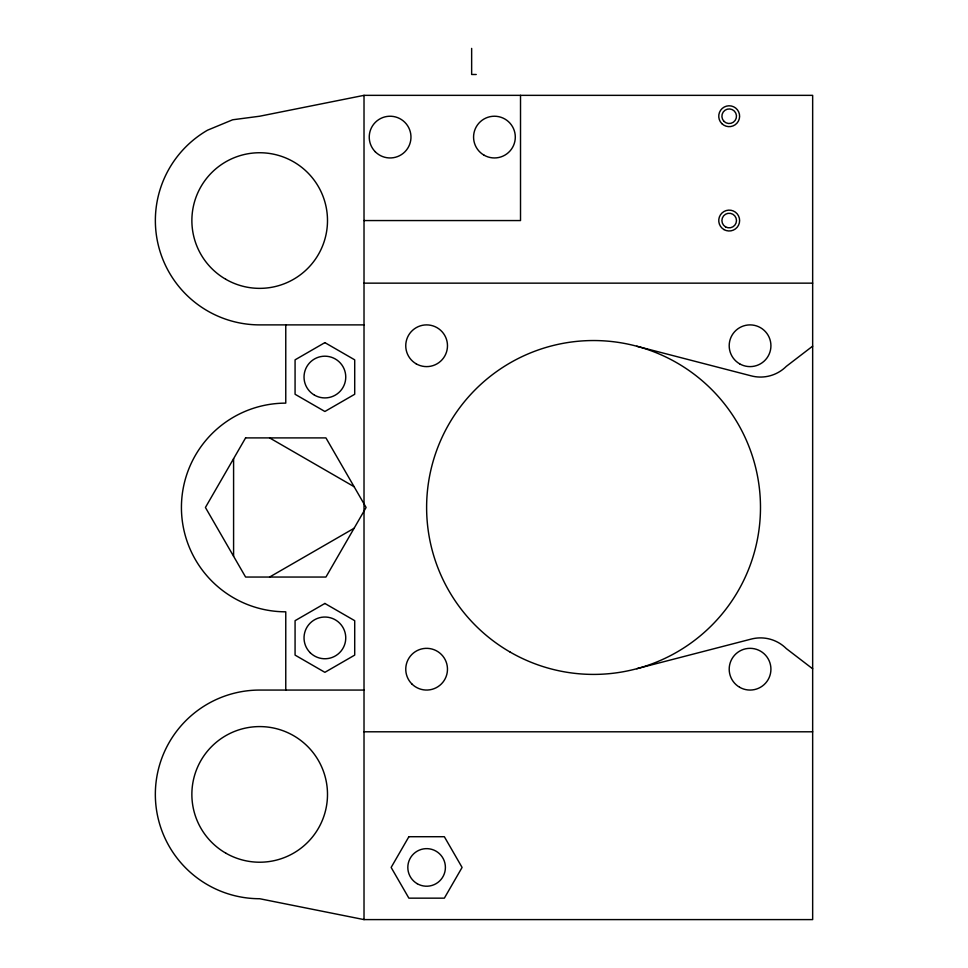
<?xml version="1.0" encoding="UTF-8"?>
<svg xmlns="http://www.w3.org/2000/svg" width="968" height="968" viewBox="0 0 968 968"><rect width="100%" height="100%" fill="white"/><g stroke="black" fill="none" stroke-linecap="round" stroke-linejoin="round"><path stroke-width="1.45" d="M812.66 346.145L786.306 366.364A36.518 36.518 0 0 1 751.035 375.814L636.762 346.229M269.588 577.049L354.106 528.262M636.762 668.719L751.035 639.134A36.518 36.518 0 0 1 786.306 648.596L812.66 668.803M364.016 690.063L259.678 690.063A104.338 104.338 0 0 0 155.34 794.401A104.338 104.338 0 0 0 259.678 898.727L364.016 919.6L812.66 919.6L812.66 95.348L364.016 95.348L259.678 116.22L232.671 119.778L207.515 130.196A104.338 104.338 0 0 0 259.678 324.885L364.016 324.885M476.232 74.488L471.646 74.488L471.646 48.4M364.016 220.559L520.518 220.559L520.518 95.348M364.016 283.152L812.66 283.152M364.016 731.796L812.66 731.796M269.588 437.899L354.106 486.698M364.016 95.348L364.016 919.6M285.766 324.885L285.766 403.136A104.338 104.338 0 0 0 181.427 507.474A104.338 104.338 0 0 0 285.766 611.812L285.766 690.063M233.591 458.687L233.591 556.273M245.594 437.899L205.422 507.474L245.594 577.049L325.938 577.049L366.098 507.474L325.938 437.899L245.594 437.899M408.883 836.715L391.145 867.437L408.883 898.159L444.348 898.159L462.087 867.437L444.348 836.715L408.883 836.715M324.885 342.624L295.071 359.842L295.071 394.266L324.885 411.485L354.711 394.266L354.711 359.842L324.885 342.624M324.885 603.463L295.071 620.682L295.071 655.106L324.885 672.324L354.711 655.106L354.711 620.682L324.885 603.463M225.774 853.135A67.82 67.82 0 0 0 327.499 794.401A67.82 67.82 0 0 0 225.774 735.668A67.82 67.82 0 0 0 225.774 853.135M417.22 883.699A18.779 18.779 0 0 0 445.401 867.437A18.779 18.779 0 0 0 417.22 851.162A18.779 18.779 0 0 0 417.22 883.699M510.088 652.045A166.932 166.932 0 0 0 760.485 507.474A166.932 166.932 0 0 0 510.088 362.903A166.932 166.932 0 0 0 510.088 652.045M723.967 229.585A10.43 10.43 0 0 0 739.625 220.559A10.43 10.43 0 0 0 723.967 211.52A10.43 10.43 0 0 0 723.967 229.585M721.813 123.602A10.43 10.43 0 0 0 739.262 118.919A10.43 10.43 0 0 0 726.484 106.141A10.43 10.43 0 0 0 721.813 123.602M725.54 226.875A7.308 7.308 0 0 0 736.491 220.547A7.308 7.308 0 0 0 725.54 214.231A7.308 7.308 0 0 0 725.54 226.875M724.028 121.399A7.308 7.308 0 0 0 736.237 118.132A7.308 7.308 0 0 0 727.295 109.178A7.308 7.308 0 0 0 724.028 121.399M411.86 683.952A20.872 20.872 0 0 0 446.768 674.599A20.872 20.872 0 0 0 421.213 649.044A20.872 20.872 0 0 0 411.86 683.952M739.625 687.268A20.872 20.872 0 0 0 770.927 669.19A20.872 20.872 0 0 0 739.625 651.125A20.872 20.872 0 0 0 739.625 687.268M416.179 363.823A20.872 20.872 0 0 0 447.482 345.757A20.872 20.872 0 0 0 416.179 327.68A20.872 20.872 0 0 0 416.179 363.823M739.625 363.823A20.872 20.872 0 0 0 770.927 345.757A20.872 20.872 0 0 0 739.625 327.68A20.872 20.872 0 0 0 739.625 363.823M314.455 395.125A20.872 20.872 0 0 0 345.757 377.06A20.872 20.872 0 0 0 314.455 358.983A20.872 20.872 0 0 0 314.455 395.125M310.135 652.65A20.872 20.872 0 0 0 345.044 643.296A20.872 20.872 0 0 0 319.488 617.741A20.872 20.872 0 0 0 310.135 652.65M225.774 279.28A67.82 67.82 0 0 0 327.499 220.559A67.82 67.82 0 0 0 225.774 161.825A67.82 67.82 0 0 0 225.774 279.28M484 155.158A20.872 20.872 0 0 0 515.303 137.093A20.872 20.872 0 0 0 484 119.016A20.872 20.872 0 0 0 484 155.158M375.342 151.843A20.872 20.872 0 0 0 410.263 142.49A20.872 20.872 0 0 0 384.707 116.934A20.872 20.872 0 0 0 375.342 151.843"/></g></svg>
